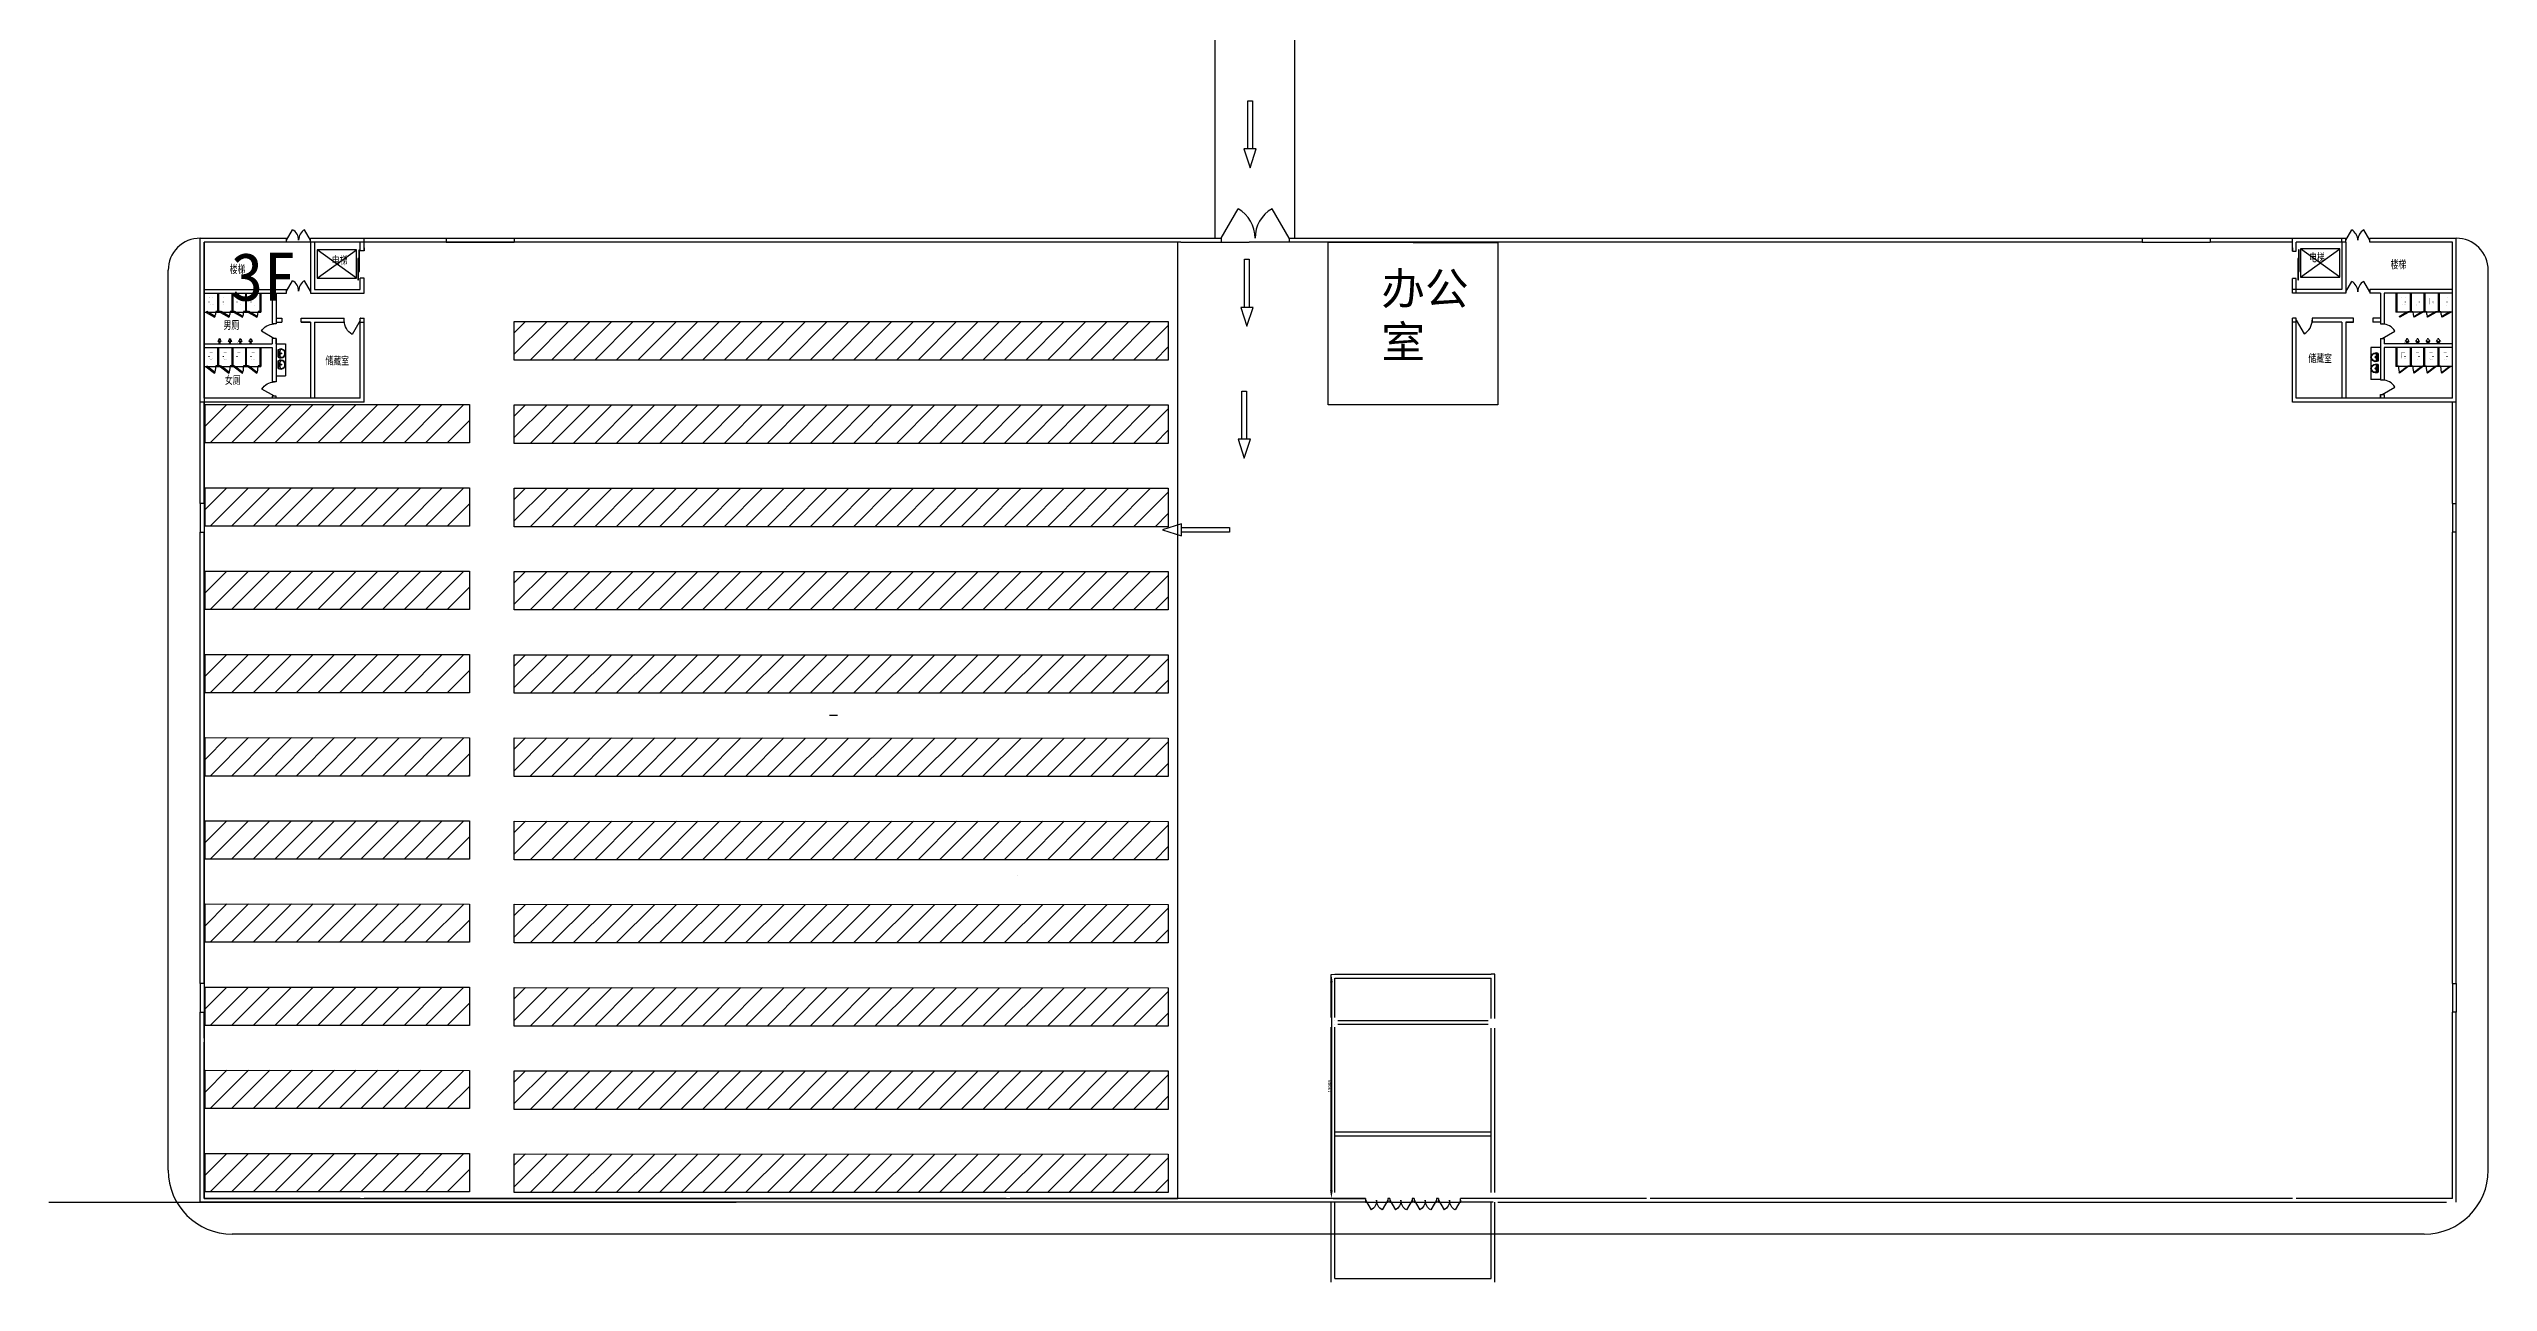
# Model space of a CAD drawing. Header units: millimetres. Extents: x 958 to 636282, y 2095 to 161571.
# Drawn here: x 186322 to 338765, y 2095 to 79171 of the extents above; entities that cross this region are included whole.
import ezdxf
from ezdxf.enums import TextEntityAlignment as Align

# ---------------------------------------------------------------- set-up
doc = ezdxf.new("R2010")
doc.units = ezdxf.units.MM
for name, color, linetype in [('dl', 3, 'Continuous'), ('dote', 1, 'Continuous'), ('STAIR', 6, 'Continuous'), ('wall', 2, 'Continuous'), ('WINDOW', 4, 'Continuous'), ('WINDOW_TEXT', 7, 'Continuous'), ('洁具', 73, 'Continuous'), ('物流动线', 7, 'Continuous'), ('窗子', 123, 'Continuous')]:
    doc.layers.add(name, color=color, linetype=linetype)
doc.styles.add('1', font='', dxfattribs={"width": 0.7})
doc.styles.add('H1', font='')
doc.styles.add('SIMPLEX', font='SIMPLEX.SHX')
doc.styles.get("Standard").update_dxf_attribs({"font": 'arial.ttf'})
doc.styles.get('1').set_extended_font_data('FangSong_GB2312')
doc.styles.get('H1').set_extended_font_data('SimSun')
doc.dimstyles.new('4.0', dxfattribs={"dimtxt": 200, "dimasz": 500, "dimexe": 1.2, "dimexo": 0.5, "dimgap": 1.5, "dimtad": 1, "dimdec": 0, "dimdsep": 46, "dimtxsty": 'Standard', "dimcen": 2.5, "dimclrd": 3, "dimclre": 2, "dimclrt": 2, "dimadec": 0, "dimazin": 2, "dimtfac": 1, "dimtdec": 0, "dimtmove": 0, "dimatfit": 3, "dimfxl": 1, "dimtolj": 1, "dimtzin": 0, "dimarcsym": 0})

# ---------------------------------------------------------------- blocks, each defined once
blk = doc.blocks.new('_dblk1')
for p, q in [((-0.5, 0), (-0.25, -0.43)), ((0.5, 0), (0.25, -0.43))]:
    blk.add_line(p, q)
for centre, start, end in [((-0.5, 0), 300, 0), ((0.5, 0), 180, 240)]:
    blk.add_arc(centre, 0.5, start, end)
at = {"layer": 'WINDOW_TEXT', "style": 'SIMPLEX', "flags": 9}
blk.add_attdef('A', text='', height=1, dxfattribs=at).set_placement((0, 1.5), align=Align.MIDDLE)
blk = doc.blocks.new('A$C51AF1C80')
at = {"layer": '洁具'}
blk.add_line((307, 256, -1440), (267, 256, -1440), dxfattribs=at)
at = {"layer": '洁具', "const_width": 1.5, "elevation": -1440}
for points in [[(60, 276, 0.4621922), (2, 226, 0.4621922)], [(2, 51, 0.4621922), (60, 1, 0.4621922)], [(52, 256, 0.4142136), (22, 226, 0.4142136)], [(22, 51, 0.4142136), (52, 21, 0.4142136)], [(317, 246, 0.4142136), (307, 256, 0.4142136)], [(307, 21, 0.4142136), (317, 31, 0.4142136)], [(367, 21, 0.9789497), (367, 256, 0.9789497)], [(368, 1, 0.9789497), (368, 277, 0.9789497)]]:
    blk.add_lwpolyline(points, format="xyb", dxfattribs=at)
for points in [[(2, 51), (2, 226)], [(22, 226), (22, 51)], [(267, 256), (52, 256)], [(52, 21), (269, 21)], [(383, 276), (60, 276)], [(368, 1), (60, 1)], [(342, 256), (267, 256)], [(342, 21), (267, 21)], [(317, 256), (367, 256)], [(317, 31), (317, 246)], [(317, 21), (367, 21)]]:
    blk.add_lwpolyline(points, dxfattribs=at)
at = {"layer": '洁具', "width": 0.8, "flags": 9}
for tag in ['YSIZE', 'XSIZE']:
    blk.add_attdef(tag, (2, 139, -1440), '', height=0.5, rotation=180, dxfattribs=at)
blk = doc.blocks.new('A$C089B79D4')
at = {"layer": '洁具'}
blk.add_line((214, 69), (214, 295), dxfattribs=at)
at = {"layer": '洁具', "const_width": 1.5}
for points in [[(149, 56), (148, 58), (140, 65), (132, 72), (124, 78), (117, 84), (109, 88), (102, 92), (94, 96), (87, 100), (80, 103), (73, 106), (66, 109), (59, 111), (52, 114), (46, 117), (41, 120), (36, 124), (31, 127), (27, 131), (23, 135), (19, 139), (16, 143), (13, 147), (10, 152), (8, 156), (6, 161), (4, 165), (3, 170), (2, 175), (1, 180), (1, 186), (1, 186)], [(142, 306), (141, 304), (133, 296), (126, 289), (119, 282), (111, 277), (104, 272), (97, 267), (90, 263), (83, 259), (75, 255), (68, 252), (62, 249), (55, 246), (49, 242), (43, 239), (38, 236), (33, 232), (28, 228), (24, 224), (20, 220), (17, 216), (14, 212), (11, 207), (9, 203), (7, 198), (5, 193), (3, 188), (3, 185)], [(149, 314), (140, 303)], [(146, 313), (159, 323), (170, 331), (180, 337), (189, 342), (198, 345), (205, 348), (212, 350), (218, 351), (224, 352), (230, 353), (236, 354), (241, 355), (247, 355), (253, 356), (259, 356), (265, 357), (272, 357), (279, 357), (287, 357), (297, 356), (307, 356), (320, 354), (334, 353), (351, 351)], [(156, 48), (147, 59)], [(153, 49), (167, 40), (178, 32), (189, 27), (198, 23), (207, 20), (214, 18), (221, 16), (228, 15), (234, 15), (240, 14), (245, 13), (251, 13), (257, 13), (263, 12), (268, 12), (275, 12), (281, 13), (289, 13), (297, 13), (306, 14), (317, 16), (329, 18), (343, 20), (351, 22)], [(346, 352), (352, 351)], [(361, 1), (361, 371), (351, 371), (351, 351)], [(361, 1), (351, 1), (351, 21)]]:
    blk.add_lwpolyline(points, dxfattribs=at)
at = {"layer": '洁具'}
for radius in [47.3, 34.6, 22.1]:
    blk.add_circle((299, 182), radius, dxfattribs=at)
for centre, radius, start, end in [((85, 176), 40.9, 98.06023, 266.34351), ((-5, 517), 312, 285.60867, 314.71319), ((-2, -201), 346, 51.29987, 75.93844)]:
    blk.add_arc(centre, radius, start, end, dxfattribs=at)
at = {"layer": '洁具', "oblique": -180, "text_generation_flag": 4, "width": 0.8, "flags": 9}
for tag in ['YSIZE', 'XSIZE']:
    blk.add_attdef(tag, (361, 186), '', height=0.5, rotation=90, dxfattribs=at)
blk = doc.blocks.new('M_E6')
for p, q in [((240, 0), (-240, 0)), ((-237, 0), (239, 0)), ((240, 0), (270, -79)), ((-213, -36), (-271, -91)), ((-240, 0), (-270, -79)), ((-179, -23), (181, -23)), ((141, -105), (-141, -105)), ((-141, -105), (141, -105)), ((217, -37), (274, -95))]:
    blk.add_line(p, q)
for centre, radius in [((-99, -65), 16.3), ((2, -172), 31.6), ((2, -172), 23), ((101, -65), 16.3)]:
    blk.add_circle(centre, radius)
for centre, radius, start, end in [((28, -152), 307, 166.17513, 244.72963), ((-141, -205), 100, 90, 190.56023), ((0, -179), 243, 190.56023, 349.43977), ((-179, -73), 50, 90, 133.18096), ((0, -201), 250, 245.80711, 296.46282), ((28, -152), 307, 266.58899, 266.59358), ((-28, -152), 307, 297.06391, 13.82487), ((141, -205), 100, 349.43977, 90), ((181, -73), 50, 44.56072, 90)]:
    blk.add_arc(centre, radius, start, end)
at = {"width": 0.8, "flags": 9}
for tag in ['XSIZE', 'YSIZE']:
    blk.add_attdef(tag, (0, 0), '', height=0.5, dxfattribs=at)
blk = doc.blocks.new('A$C233E54F0')
at = {"layer": '窗子', "rotation": 270}
blk.add_blockref('M_E6', (459, 274), dxfattribs=at)
blk = doc.blocks.new('_dblk')
blk.add_line((-0.5, 0), (0, -0.87))
blk.add_arc((-0.5, 0), 1, 300, 0)
at = {"layer": 'WINDOW_TEXT', "style": 'SIMPLEX', "flags": 9}
blk.add_attdef('A', text='', height=1, dxfattribs=at).set_placement((0, 1.5), align=Align.MIDDLE)
blk = doc.blocks.new('_liftd')
for points in [[(-0.548, -0.602), (-0.548, -0.774), (0.241, -0.774), (0.241, -0.602), (-0.548, -0.602)], [(-0.241, -0.784), (-0.241, -0.955), (0.548, -0.955), (0.548, -0.784), (-0.241, -0.784)]]:
    blk.add_lwpolyline(points)
blk = doc.blocks.new('M_A0GGR')
for p, q in [((-0.5, 0), (-0.25, -0.433)), ((0.5, 0), (0.25, -0.433))]:
    blk.add_line(p, q)
for centre, start, end in [((-0.5, 0), 300, 0), ((0.5, 0), 180, 240)]:
    blk.add_arc(centre, 0.5, start, end)
blk = doc.blocks.new('*D88')
at = {"color": 3, "lineweight": -2, "transparency": 16777216}
blk.add_line((266472, 20833), (266472, 7835), dxfattribs=at)
at = {"color": 2, "lineweight": -2, "transparency": 16777216}
for p, q in [((266473, 21333), (266473, 21333)), ((266473, 7335), (266473, 7335))]:
    blk.add_line(p, q, dxfattribs=at)
at = {"color": 3, "transparency": 16777216}
for points in [[(266389, 20833), (266556, 20833), (266472, 21333)], [(266389, 7835), (266556, 7835), (266472, 7335)]]:
    blk.add_solid(points, dxfattribs=at)
at = {"layer": 'Defpoints', "color": 0, "transparency": 16777216}
for p in [(266472, 21333), (266472, 7335), (266472, 7335)]:
    blk.add_point(p, dxfattribs=at)
at = {"color": 2, "transparency": 16777216, "insert": (266369, 14334), "char_height": 200, "attachment_point": 5, "rotation": 90}
blk.add_mtext('\\A1;13998', dxfattribs=at)

msp = doc.modelspace()

# ---------------------------------------------------------------- hatches: boundary and pattern name
h = msp.add_hatch()
h.set_pattern_fill('ANSI31', color=256, scale=300)
h.set_pattern_definition([(45, (185694.6, 70781.7), (-673.519, 673.519), [])])
h.paths.add_polyline_path([(256274.682, 62122.418), (256274.683, 59722.426), (215404.671, 59722.419), (215404.671, 62135.986)])
h = msp.add_hatch()
h.set_pattern_fill('ANSI31', color=256, scale=300)
h.set_pattern_definition([(45, (185694.6, 70784.6), (-673.52, 673.52), [])])
h.paths.add_polyline_path([(212604.668, 56938.841), (212604.668, 54545.275), (196084.68, 54545.275), (196084.68, 56945.275)])
h = msp.add_hatch()
h.set_pattern_fill('ANSI31', color=256, scale=300)
h.set_pattern_definition([(45, (185694.6, 65574.9), (-673.519, 673.519), [])])
h.paths.add_polyline_path([(256274.682, 56915.638), (256274.683, 54515.647), (215404.671, 54515.64), (215404.671, 56929.206)])
h = msp.add_hatch()
h.set_pattern_fill('ANSI31', color=256, scale=300)
h.set_pattern_definition([(45, (185694.6, 65577.8), (-673.52, 673.52), [])])
h.paths.add_polyline_path([(212604.668, 51732.062), (212604.668, 49338.496), (196084.68, 49338.496), (196084.68, 51738.496)])
h = msp.add_hatch()
h.set_pattern_fill('ANSI31', color=256, scale=300)
h.set_pattern_definition([(45, (185694.6, 60368.1), (-673.519, 673.519), [])])
h.paths.add_polyline_path([(256274.682, 51708.859), (256274.683, 49308.867), (215404.671, 49308.86), (215404.671, 51722.427)])
h = msp.add_hatch()
h.set_pattern_fill('ANSI31', color=256, scale=300)
h.set_pattern_definition([(45, (185694.6, 60371), (-673.52, 673.52), [])])
h.paths.add_polyline_path([(212604.668, 46525.282), (212604.668, 44131.716), (196084.68, 44131.716), (196084.68, 46531.716)])
h = msp.add_hatch()
h.set_pattern_fill('ANSI31', color=256, scale=300)
h.set_pattern_definition([(45, (185694.6, 55161.4), (-673.519, 673.519), [])])
h.paths.add_polyline_path([(256274.682, 46502.079), (256274.683, 44102.088), (215404.671, 44102.081), (215404.671, 46515.647)])
h = msp.add_hatch()
h.set_pattern_fill('ANSI31', color=256, scale=300)
h.set_pattern_definition([(45, (185694.6, 55164.2), (-673.52, 673.52), [])])
h.paths.add_polyline_path([(212604.668, 41318.503), (212604.668, 38924.936), (196084.68, 38924.936), (196084.68, 41324.936)])
h = msp.add_hatch()
h.set_pattern_fill('ANSI31', color=256, scale=300)
h.set_pattern_definition([(45, (185694.6, 49954.6), (-673.519, 673.519), [])])
h.paths.add_polyline_path([(256274.682, 41295.299), (256274.683, 38895.308), (215404.671, 38895.301), (215404.671, 41308.868)])
h = msp.add_hatch()
h.set_pattern_fill('ANSI31', color=256, scale=300)
h.set_pattern_definition([(45, (185694.6, 49967.4), (-673.52, 673.52), [])])
h.paths.add_polyline_path([(212604.668, 36121.719), (212604.668, 33728.153), (196084.68, 33728.153), (196084.68, 36128.153)])
h = msp.add_hatch()
h.set_pattern_fill('ANSI31', color=256, scale=300)
h.set_pattern_definition([(45, (185687.7, 44754.6), (-673.519, 673.519), [])])
h.paths.add_polyline_path([(256267.775, 36095.305), (256267.775, 33695.313), (215397.763, 33695.306), (215397.763, 36108.873)])
h = msp.add_hatch()
h.set_pattern_fill('ANSI31', color=256, scale=300)
h.set_pattern_definition([(45, (185694.6, 44770.65), (-673.52, 673.52), [])])
h.paths.add_polyline_path([(212604.668, 30924.936), (212604.668, 28531.37), (196084.68, 28531.37), (196084.68, 30931.37)])
h = msp.add_hatch()
h.set_pattern_fill('ANSI31', color=256, scale=300)
h.set_pattern_definition([(45, (185694.6, 39554.6), (-673.519, 673.519), [])])
h.paths.add_polyline_path([(256274.684, 30895.31), (256274.685, 28495.319), (215404.672, 28495.311), (215404.672, 30908.878)])
h = msp.add_hatch()
h.set_pattern_fill('ANSI31', color=256, scale=300)
h.set_pattern_definition([(45, (185694.6, 39573.9), (-673.52, 673.52), [])])
h.paths.add_polyline_path([(212604.668, 25728.153), (212604.668, 23334.587), (196084.68, 23334.587), (196084.68, 25734.587)])
h = msp.add_hatch()
h.set_pattern_fill('ANSI31', color=256, scale=300)
h.set_pattern_definition([(45, (185694.6, 34354.6), (-673.519, 673.519), [])])
h.paths.add_polyline_path([(256274.684, 25695.315), (256274.685, 23295.324), (215404.672, 23295.317), (215404.672, 25708.883)])
h = msp.add_hatch()
h.set_pattern_fill('ANSI31', color=256, scale=300)
h.set_pattern_definition([(45, (185694.6, 34377.1), (-673.52, 673.52), [])])
h.paths.add_polyline_path([(212604.668, 20531.37), (212604.668, 18137.804), (196084.68, 18137.804), (196084.68, 20537.804)])
h = msp.add_hatch()
h.set_pattern_fill('ANSI31', color=256, scale=300)
h.set_pattern_definition([(45, (185694.6, 29154.6), (-673.519, 673.519), [])])
h.paths.add_polyline_path([(256274.686, 20495.32), (256274.687, 18095.329), (215404.674, 18095.322), (215404.674, 20508.889)])
h = msp.add_hatch()
h.set_pattern_fill('ANSI31', color=256, scale=300)
h.set_pattern_definition([(45, (185694.6, 29180.3), (-673.52, 673.52), [])])
h.paths.add_polyline_path([(212604.668, 15334.587), (212604.668, 12941.021), (196084.68, 12941.021), (196084.68, 15341.021)])
h = msp.add_hatch()
h.set_pattern_fill('ANSI31', color=256, scale=300)
h.set_pattern_definition([(45, (185694.6, 23954.6), (-673.519, 673.519), [])])
h.paths.add_polyline_path([(256274.686, 15295.326), (256274.687, 12895.334), (215404.674, 12895.327), (215404.674, 15308.894)])
h = msp.add_hatch()
h.set_pattern_fill('ANSI31', color=256, scale=300)
h.set_pattern_definition([(45, (185694.6, 23983.5), (-673.52, 673.52), [])])
h.paths.add_polyline_path([(212604.668, 10137.804), (212604.668, 7744.238), (196084.68, 7744.238), (196084.68, 10144.238)])
h = msp.add_hatch()
h.set_pattern_fill('ANSI31', color=256, scale=300)
h.set_pattern_definition([(45, (185694.6, 18754.6), (-673.519, 673.519), [])])
h.paths.add_polyline_path([(256274.688, 10095.331), (256274.688, 7695.34), (215404.676, 7695.333), (215404.676, 10108.899)])

# ---------------------------------------------------------------- linework, layer by layer
for p, q in [((259199.671, 87334.098), (259199.68, 67335.297)), ((264197.743, 67335.298), (264197.739, 87334.099)), ((201184.676, 67095.287), (196024.68, 67095.286)), ((196024.682, 57335.286), (196024.68, 67095.286)), ((205784.68, 67095.287), (202684.676, 67095.287)), ((202684.676, 67095.284), (202684.676, 64135.277)), ((202924.676, 67095.284), (202924.675, 64135.277)), ((205784.68, 66545.286), (205784.68, 67095.287)), ((211154.667, 67095.288), (206024.679, 67095.287)), ((211154.667, 67095.288), (206024.68, 67095.287)), ((211154.667, 67095.288), (206024.68, 67095.287)), ((211154.667, 67335.418), (215404.667, 67335.419)), ((211154.667, 67095.288), (215404.667, 67095.289)), ((257074.68, 67095.297), (215404.667, 67095.289)), ((257074.68, 67095.297), (215404.667, 67095.289)), ((257074.68, 67095.297), (215404.667, 67095.289)), ((257074.68, 67095.297), (261324.68, 67095.298)), ((317144.689, 67095.308), (261324.68, 67095.298)), ((317144.689, 67095.308), (261324.68, 67095.298)), ((317144.689, 67335.31), (321394.689, 67335.309)), ((317144.689, 67095.308), (321394.689, 67095.309)), ((326524.68, 67095.31), (321394.689, 67095.309)), ((326524.679, 67095.31), (321394.689, 67095.309)), ((326524.68, 67095.31), (321394.689, 67095.309)), ((329864.675, 67095.31), (326764.68, 67095.31)), ((326764.68, 66515.299), (326764.68, 67095.31)), ((329624.676, 67095.284), (329624.676, 64135.277)), ((329864.675, 67095.284), (329864.676, 64135.277)), ((336524.68, 67095.311), (331364.675, 67095.31)), ((336524.682, 57335.311), (336524.68, 67095.311)), ((196024.676, 64135.278), (201184.676, 64135.277)), ((202924.675, 64135.277), (205784.68, 64135.277)), ((205784.68, 64135.277), (205784.68, 64845.286)), ((329624.676, 64135.277), (326524.68, 64135.277)), ((326764.68, 63895.278), (326764.68, 64815.3)), ((336524.675, 64135.278), (331364.956, 64135.277)), ((196024.676, 63895.28), (200284.676, 63895.279)), ((200284.676, 63895.28), (200284.675, 61975.278)), ((200524.676, 63895.28), (200524.676, 61975.278)), ((200524.676, 63895.279), (201184.675, 63895.279)), ((202684.675, 63895.279), (206024.68, 63895.278)), ((329864.676, 63895.279), (326524.68, 63895.278)), ((332024.675, 63895.279), (331364.956, 63895.279)), ((332024.675, 63895.28), (332024.675, 63775.279)), ((332024.675, 63835.28), (332024.675, 61975.279)), ((336524.675, 63895.28), (332264.676, 63895.279)), ((332264.676, 63895.28), (332264.676, 63775.279)), ((332264.676, 63775.279), (332264.676, 61975.279)), ((200284.675, 61075.278), (200284.675, 60735.278)), ((200524.676, 61075.277), (200524.675, 60495.279)), ((200524.676, 62335.279), (200884.675, 62335.279)), ((200524.676, 62095.279), (200884.675, 62095.279)), ((202084.675, 62335.279), (204784.681, 62335.279)), ((202084.675, 62095.279), (202684.675, 62095.279)), ((202684.675, 62095.279), (202684.674, 57335.284)), ((202924.675, 62095.279), (202924.674, 57335.284)), ((202924.675, 62095.279), (204784.681, 62095.279)), ((205784.682, 57335.287), (205784.681, 62335.278)), ((205784.681, 62335.278), (206024.681, 62335.278)), ((205784.681, 62095.278), (206024.681, 62095.278)), ((326764.681, 62335.278), (326524.681, 62335.278)), ((326764.681, 62095.278), (326524.681, 62095.278)), ((326764.682, 57335.31), (326764.681, 62335.278)), ((330344.676, 62335.279), (327764.681, 62335.279)), ((329624.676, 62095.279), (327764.681, 62095.279)), ((329624.676, 62095.279), (329624.677, 57335.284)), ((329864.676, 62095.279), (329864.677, 57335.284)), ((330344.676, 62095.279), (329864.676, 62095.279)), ((332024.675, 62335.279), (331544.676, 62335.279)), ((332024.675, 62095.279), (331544.676, 62095.279)), ((332024.676, 61075.279), (332024.676, 60495.279)), ((332264.676, 61075.279), (332264.676, 60735.278)), ((196024.676, 60735.278), (200284.675, 60735.278)), ((196024.676, 60495.28), (200284.675, 60495.279)), ((200284.675, 60495.279), (200284.674, 58355.285)), ((200524.675, 60495.279), (200524.675, 58355.285)), ((200524.676, 60735.277), (201124.28, 60735.277)), ((331425.071, 60495.279), (331425.071, 58495.279)), ((332024.675, 60495.279), (331425.071, 60495.279)), ((332024.676, 60495.279), (332024.676, 58475.311)), ((336524.675, 60735.278), (332264.676, 60735.278)), ((336524.675, 60495.28), (332264.676, 60495.279)), ((332264.676, 60495.279), (332264.677, 58475.311)), ((200524.676, 58735.277), (201124.28, 58735.277)), ((332024.676, 58495.279), (331425.071, 58495.279)), ((205784.682, 57335.287), (196024.682, 57335.286)), ((196024.683, 50765.286), (196024.682, 57095.286)), ((336524.682, 57335.311), (326764.682, 57335.31)), ((332024.676, 57575.311), (332024.676, 57335.285)), ((332264.677, 57575.311), (332264.677, 57335.285)), ((336524.683, 50765.302), (336524.682, 57095.311)), ((195784.683, 50765.286), (195784.68, 48965.286)), ((196024.683, 50765.286), (196024.684, 48965.286)), ((336524.683, 50765.302), (336524.683, 48965.302)), ((336764.671, 48965.302), (336764.683, 50765.302)), ((196024.688, 20765.286), (196024.683, 48965.286)), ((336524.688, 20765.302), (336524.683, 48965.302)), ((235604.68, 37515.286), (235104.68, 37515.286)), ((246874.68, 27515.292), (246874.68, 27515.292)), ((195784.688, 20765.286), (195784.683, 18965.286)), ((196024.689, 20765.286), (196024.689, 18965.286)), ((336524.689, 20765.302), (336524.689, 18965.302)), ((336764.688, 20765.302), (336764.689, 18965.302)), ((196024.689, 17335.286), (196024.689, 18965.286)), ((336524.689, 17095.311), (336524.689, 18965.302)), ((196024.691, 7335.286), (196024.689, 17095.286)), ((336524.691, 7335.311), (336524.689, 17095.311)), ((186321.61, 7095.286), (229283.341, 7095.286)), ((205784.691, 7335.287), (196024.691, 7335.286)), ((246154.691, 7335.295), (206024.691, 7335.287)), ((268601.052, 7335.299), (246394.691, 7335.295)), ((286154.691, 7335.302), (274550.667, 7335.3)), ((276874.691, 7095.31), (336164.682, 7095.31)), ((326524.691, 7335.31), (286394.691, 7335.302)), ((336524.691, 7335.311), (326764.691, 7335.31))]:
    msp.add_line(p, q)
for points in [[(256874.68, 67095.297), (196024.682, 67095.297), (196024.682, 7335.286), (256874.68, 7335.286)], [(266274.571, 67095.262), (276874.68, 67035.3), (276874.68, 56915.254), (266274.571, 56915.254)], [(256274.682, 62122.418), (256274.683, 59722.426), (215404.671, 59722.419), (215404.671, 62135.986)], [(212604.668, 56938.841), (212604.668, 54545.275), (196084.68, 54545.275), (196084.68, 56945.275)], [(256274.682, 56915.638), (256274.683, 54515.647), (215404.671, 54515.64), (215404.671, 56929.206)], [(212604.668, 51732.062), (212604.668, 49338.496), (196084.68, 49338.496), (196084.68, 51738.496)], [(256274.682, 51708.859), (256274.683, 49308.867), (215404.671, 49308.86), (215404.671, 51722.427)], [(212604.668, 46525.282), (212604.668, 44131.716), (196084.68, 44131.716), (196084.68, 46531.716)], [(256274.682, 46502.079), (256274.683, 44102.088), (215404.671, 44102.081), (215404.671, 46515.647)], [(212604.668, 41318.503), (212604.668, 38924.936), (196084.68, 38924.936), (196084.68, 41324.936)], [(256274.682, 41295.299), (256274.683, 38895.308), (215404.671, 38895.301), (215404.671, 41308.868)], [(212604.668, 36121.719), (212604.668, 33728.153), (196084.68, 33728.153), (196084.68, 36128.153)], [(256267.775, 36095.305), (256267.775, 33695.313), (215397.763, 33695.306), (215397.763, 36108.873)], [(212604.668, 30924.936), (212604.668, 28531.37), (196084.68, 28531.37), (196084.68, 30931.37)], [(256274.684, 30895.31), (256274.685, 28495.319), (215404.672, 28495.311), (215404.672, 30908.878)], [(212604.668, 25728.153), (212604.668, 23334.587), (196084.68, 23334.587), (196084.68, 25734.587)], [(256274.684, 25695.315), (256274.685, 23295.324), (215404.672, 23295.317), (215404.672, 25708.883)], [(212604.668, 20531.37), (212604.668, 18137.804), (196084.68, 18137.804), (196084.68, 20537.804)], [(256274.686, 20495.32), (256274.687, 18095.329), (215404.674, 18095.322), (215404.674, 20508.889)], [(212604.668, 15334.587), (212604.668, 12941.021), (196084.68, 12941.021), (196084.68, 15341.021)], [(256274.686, 15295.326), (256274.687, 12895.334), (215404.674, 12895.327), (215404.674, 15308.894)], [(212604.668, 10137.804), (212604.668, 7744.238), (196084.68, 7744.238), (196084.68, 10144.238)], [(256274.688, 10095.331), (256274.688, 7695.34), (215404.676, 7695.333), (215404.676, 10108.899)]]:
    msp.add_lwpolyline(points, close=True)
for points in [[(201184.676, 67095.287), (201184.676, 67335.287)], [(202684.676, 67095.287), (202684.676, 67335.287)], [(211154.667, 67335.418), (211154.667, 67095.418)], [(215404.667, 67335.418), (215404.667, 67095.418)], [(316944.689, 67335.31), (317144.689, 67335.31), (317144.689, 67095.308)], [(321394.689, 67335.31), (321394.689, 67095.308)], [(329624.676, 67095.284), (329624.675, 67335.31)], [(329864.675, 67095.284), (329864.675, 67335.31)], [(331364.675, 67095.284), (331364.675, 67335.31)], [(206024.68, 66735.286), (206024.68, 66545.286), (205784.68, 66545.286)], [(326524.68, 66735.3), (326524.68, 66515.3), (326764.68, 66515.299)], [(201184.675, 63895.279), (201184.676, 64135.277)], [(202684.676, 64135.277), (202684.675, 63895.279)], [(206024.68, 64845.286), (205784.68, 64845.286)], [(326764.68, 64815.3), (326524.68, 64815.3)], [(329864.676, 64135.277), (329864.676, 63895.279)], [(331364.956, 63988.414), (331364.956, 64135.277), (331364.956, 63895.279)], [(200524.676, 61975.278), (200284.675, 61975.278)], [(200524.676, 60735.277), (200524.676, 61075.277), (200284.675, 61075.278)], [(200884.675, 62335.279), (200884.675, 62095.279)], [(202684.675, 62095.279), (202084.675, 62095.279), (202084.675, 62335.279)], [(204784.681, 62095.278), (204784.681, 62335.279)], [(205798.057, 62335.278), (205784.681, 62335.278)], [(327764.681, 62335.278), (327764.681, 62095.279)], [(329864.676, 62095.279), (330344.676, 62095.279), (330344.676, 62335.279)], [(331544.676, 62335.279), (331544.676, 62095.279)], [(332024.675, 62095.279), (332024.675, 61975.279), (332264.676, 61975.279)], [(332024.675, 61075.279), (332264.676, 61075.279)], [(201124.28, 60735.277), (201124.28, 58735.277)], [(200524.675, 58355.285), (200284.674, 58355.285)], [(332024.676, 58475.311), (332264.677, 58475.311)], [(200524.675, 57335.285), (200524.675, 57455.285), (200284.674, 57455.285)], [(200284.674, 57455.285), (200284.674, 57335.286)], [(332024.676, 57335.311), (332024.676, 57575.311), (332264.677, 57575.311)], [(196024.683, 50765.286), (195784.683, 50765.286)], [(336524.683, 50765.302), (336764.683, 50765.302)], [(195784.68, 47215.286), (195784.68, 48965.286), (196024.683, 48965.286)], [(336764.671, 47215.302), (336764.671, 48965.302), (336524.683, 48965.302)], [(196024.689, 20765.286), (195784.688, 20765.286)], [(266454.666, 18635.3), (266454.666, 21333.187), (266694.666, 21335.3)], [(266694.666, 21335.3), (276454.666, 21335.3)], [(266694.666, 18635.3), (266694.666, 21095.3)], [(266694.666, 21095.3), (276454.666, 21095.3)], [(276694.666, 18575.3), (276694.666, 21335.564), (276454.666, 21335.3)], [(276454.666, 18575.3), (276454.666, 21095.3)], [(336524.689, 20765.302), (336764.688, 20765.302)], [(195784.683, 17215.286), (195784.683, 18965.286), (196024.689, 18965.286)], [(266454.666, 18455.3), (266454.666, 18455.324)], [(266694.666, 18455.277), (266694.666, 18455.3)], [(266694.666, 18455.3), (266694.69, 18455.3)], [(266874.69, 18455.3), (276274.69, 18455.3)], [(336764.68, 17215.302), (336764.68, 18965.302), (336524.689, 18965.302)], [(266454.666, 18215.277), (266454.666, 18215.3)], [(266454.666, 16915.3), (266454.666, 18035.3)], [(266454.667, 7695.31), (266454.666, 16915.3)], [(266694.666, 18215.3), (266694.666, 18215.324)], [(266694.666, 18215.3), (266694.69, 18215.3)], [(266694.666, 16915.3), (266694.666, 18035.3)], [(266694.666, 17335.3), (266694.69, 17335.3)], [(266694.666, 17095.3), (266694.69, 17095.3)], [(266694.667, 7695.31), (266694.666, 16915.3)], [(266874.69, 18215.3), (276274.69, 18215.3)], [(276454.666, 16915.3), (276454.666, 17975.3)], [(276454.666, 17335.3), (276454.69, 17335.3)], [(276454.666, 17095.3), (276454.69, 17095.3)], [(276454.667, 7695.31), (276454.666, 16915.3)], [(276694.666, 16915.3), (276694.666, 17975.3)], [(276694.667, 7695.31), (276694.666, 16915.3)], [(266694.666, 11485.3), (276454.666, 11485.3)], [(266694.666, 11245.3), (276454.666, 11245.3)], [(266454.667, 2095.298), (266454.666, 7095.299)], [(266577.052, 7335.299), (268601.052, 7335.299), (268601.052, 7095.299)], [(266694.667, 2335.299), (266694.666, 7095.299)], [(276574.667, 7095.313), (274550.667, 7095.313), (274550.667, 7335.3)], [(276454.667, 2335.313), (276454.667, 7095.31)], [(276694.667, 2095.313), (276694.667, 7095.31)], [(266694.667, 2335.299), (276454.667, 2335.313)]]:
    msp.add_lwpolyline(points)
at = {"layer": 'dl'}
for p, q in [((193784.69, 9095.285), (193784.68, 65335.285)), ((338764.69, 9095.312), (338764.68, 65335.312)), ((334764.691, 5095.311), (197784.691, 5095.286))]:
    msp.add_line(p, q, dxfattribs=at)
for centre, radius, start, end in [((195784.68, 65335.286), 2000, 90.00001047, 180.00001047), ((336764.68, 65335.311), 2000, 0.00001047, 90.00001047), ((197784.69, 9095.286), 4000, 180.00001047, 270.00001047), ((334764.69, 9095.311), 4000, 270.00001047, 0.00001047)]:
    msp.add_arc(centre, radius, start, end, dxfattribs=at)
at = {"layer": 'STAIR'}
for p, q in [((205552.837, 66609.765), (203092.837, 66609.765)), ((203092.837, 66609.765), (203092.837, 64845.765)), ((203092.837, 64845.765), (205552.837, 66609.765)), ((205552.837, 64845.765), (203092.837, 66609.765)), ((205552.837, 64845.765), (205552.837, 66609.765)), ((329497.39, 66673.229), (327037.39, 66673.229)), ((327037.39, 66673.229), (327037.39, 64909.229)), ((327037.39, 64909.229), (329497.39, 66673.229)), ((329497.39, 64909.229), (327037.39, 66673.229)), ((329497.39, 64909.229), (329497.39, 66673.229)), ((203092.837, 64845.765), (205552.837, 64845.765)), ((327037.39, 64909.229), (329497.39, 64909.229))]:
    msp.add_line(p, q, dxfattribs=at)
at = {"layer": 'wall'}
for p, q in [((195784.68, 67335.286), (201184.676, 67335.287)), ((195784.683, 50765.286), (195784.68, 67335.286)), ((202684.676, 67335.287), (211154.667, 67335.288)), ((206024.68, 66545.286), (206024.68, 67335.287)), ((215404.667, 67335.289), (259576.878, 67335.297)), ((259576.878, 67335.297), (259576.878, 67095.297)), ((263826.875, 67335.298), (317144.689, 67335.308)), ((263826.875, 67335.298), (263826.875, 67095.298)), ((319267.619, 67335.308), (319271.759, 67335.308)), ((321394.689, 67335.309), (329864.675, 67335.31)), ((326524.68, 66515.3), (326524.68, 67335.31)), ((331364.675, 67335.31), (336764.68, 67335.311)), ((336764.683, 50765.302), (336764.68, 67335.311)), ((206024.68, 63895.278), (206024.68, 64845.286)), ((326524.68, 63895.278), (326524.68, 64815.3)), ((206024.682, 57095.287), (206024.681, 62335.278)), ((326524.682, 57095.31), (326524.681, 62335.278)), ((206024.682, 57095.287), (195784.682, 57095.286)), ((336764.682, 57095.311), (326524.682, 57095.31)), ((195784.688, 20765.286), (195784.683, 48965.286)), ((336764.688, 20765.302), (336764.683, 47515.315)), ((195784.691, 7095.286), (195784.689, 18965.286)), ((336764.691, 7095.311), (336764.689, 18965.302)), ((268601.052, 7095.299), (195784.691, 7095.286))]:
    msp.add_line(p, q, dxfattribs=at)
at = {"layer": 'WINDOW'}
for p, q in [((268601.052, 7095.299), (270001.052, 7095.299)), ((270121.052, 7335.299), (270001.052, 7335.299)), ((270001.052, 7335.299), (270001.052, 7095.299)), ((270121.052, 7095.299), (270001.052, 7095.299)), ((270121.052, 7335.299), (270121.052, 7095.299)), ((270121.052, 7095.299), (271521.052, 7095.299)), ((271641.052, 7335.299), (271521.052, 7335.299)), ((271521.052, 7335.299), (271521.052, 7095.299)), ((271641.052, 7095.299), (271521.052, 7095.299)), ((271641.052, 7335.299), (271641.052, 7095.299)), ((271641.052, 7095.299), (273041.052, 7095.299)), ((273161.052, 7335.299), (273041.052, 7335.299)), ((273041.052, 7335.299), (273041.052, 7095.299)), ((273161.052, 7095.299), (273041.052, 7095.299)), ((273161.052, 7335.299), (273161.052, 7095.299)), ((273161.052, 7095.299), (274561.052, 7095.299))]:
    msp.add_line(p, q, dxfattribs=at)
at = {"layer": '洁具'}
for p, q in [((196024.68, 62715.28), (197824.68, 62715.28)), ((196864.68, 62755.28), (196759.68, 62755.28)), ((196759.68, 62755.28), (196759.68, 62695.28)), ((196864.68, 62755.28), (196759.68, 62755.28)), ((196759.68, 62755.28), (196759.68, 62695.28)), ((196864.68, 63895.28), (196864.68, 62755.28)), ((196864.68, 63895.28), (196864.68, 62755.28)), ((196924.68, 63895.28), (196924.68, 62755.28)), ((196924.68, 63895.28), (196924.68, 62755.28)), ((197059.68, 62755.28), (196924.68, 62755.28)), ((197059.68, 62755.28), (197059.68, 62695.28)), ((197659.68, 62755.28), (197659.68, 62695.28)), ((197764.68, 62755.28), (197659.68, 62755.28)), ((197764.68, 63895.28), (197764.68, 62755.28)), ((197899.68, 62755.28), (197764.68, 62755.28)), ((197764.68, 62715.28), (199564.68, 62715.28)), ((197824.68, 63895.28), (197824.68, 62715.28)), ((197899.68, 62755.28), (197899.68, 62695.28)), ((198499.68, 62755.28), (198499.68, 62695.28)), ((198604.68, 62755.28), (198499.68, 62755.28)), ((198604.68, 63895.28), (198604.68, 62755.28)), ((198664.68, 63895.28), (198664.68, 62755.28)), ((198799.68, 62755.28), (198664.68, 62755.28)), ((198799.68, 62755.28), (198799.68, 62695.28)), ((199504.68, 62755.28), (199399.68, 62755.28)), ((199399.68, 62755.28), (199399.68, 62695.28)), ((199504.68, 63895.28), (199504.68, 62755.28)), ((199564.68, 63895.28), (199564.68, 62715.28)), ((332994.675, 63895.28), (332994.675, 62715.28)), ((334794.675, 62715.28), (332994.675, 62715.28)), ((333054.675, 63895.28), (333054.675, 62755.28)), ((333759.675, 62755.28), (333759.675, 62695.28)), ((333759.675, 62755.28), (333894.675, 62755.28)), ((333894.675, 63895.28), (333894.675, 62755.28)), ((333954.675, 63895.28), (333954.675, 62755.28)), ((333954.675, 62755.28), (334059.675, 62755.28)), ((334059.675, 62755.28), (334059.675, 62695.28)), ((334659.675, 62755.28), (334794.675, 62755.28)), ((334659.675, 62755.28), (334659.675, 62695.28)), ((334734.675, 63895.28), (334734.675, 62715.28)), ((336534.675, 62715.28), (334734.675, 62715.28)), ((334794.675, 63895.28), (334794.675, 62755.28)), ((334794.675, 62755.28), (334899.675, 62755.28)), ((334899.675, 62755.28), (334899.675, 62695.28)), ((335499.675, 62755.28), (335634.675, 62755.28)), ((335499.675, 62755.28), (335499.675, 62695.28)), ((335634.675, 63895.28), (335634.675, 62755.28)), ((335694.675, 63895.28), (335694.675, 62755.28)), ((335694.675, 62755.28), (335799.675, 62755.28)), ((335799.675, 62755.28), (335799.675, 62695.28)), ((196864.681, 60495.28), (196864.681, 59355.28)), ((196864.681, 60495.28), (196864.681, 59355.28)), ((196924.681, 60495.28), (196924.681, 59355.28)), ((196924.681, 60495.28), (196924.681, 59355.28)), ((197764.681, 60495.28), (197764.681, 59355.28)), ((197824.681, 60495.28), (197824.681, 59315.28)), ((198604.681, 60495.28), (198604.681, 59355.28)), ((198664.681, 60495.28), (198664.681, 59355.28)), ((199504.681, 60495.28), (199504.681, 59355.28)), ((199564.681, 60495.28), (199564.681, 59315.28)), ((332984.675, 60495.28), (332984.675, 59315.28)), ((333044.675, 60495.28), (333044.675, 59355.28)), ((333884.675, 60495.28), (333884.675, 59355.28)), ((333944.675, 60495.28), (333944.675, 59355.28)), ((334724.675, 60495.28), (334724.675, 59315.28)), ((334784.675, 60495.28), (334784.675, 59355.28)), ((335624.675, 60495.28), (335624.675, 59355.28)), ((335684.675, 60495.28), (335684.675, 59355.28)), ((196024.681, 59315.28), (197824.681, 59315.28)), ((196864.681, 59355.28), (196759.681, 59355.28)), ((196759.681, 59355.28), (196759.681, 59295.28)), ((196864.681, 59355.28), (196759.681, 59355.28)), ((196759.681, 59355.28), (196759.681, 59295.28)), ((197059.681, 59355.28), (196924.681, 59355.28)), ((197059.681, 59355.28), (197059.681, 59295.28)), ((197659.681, 59355.28), (197659.681, 59295.28)), ((197764.681, 59355.28), (197659.681, 59355.28)), ((197899.681, 59355.28), (197764.681, 59355.28)), ((197764.681, 59315.28), (199564.681, 59315.28)), ((197899.681, 59355.28), (197899.681, 59295.28)), ((198499.681, 59355.28), (198499.681, 59295.28)), ((198604.681, 59355.28), (198499.681, 59355.28)), ((198799.681, 59355.28), (198664.681, 59355.28)), ((198799.681, 59355.28), (198799.681, 59295.28)), ((199504.681, 59355.28), (199399.681, 59355.28)), ((199399.681, 59355.28), (199399.681, 59295.28)), ((334784.675, 59315.28), (332984.675, 59315.28)), ((333044.675, 59355.28), (333149.675, 59355.28)), ((333149.675, 59355.28), (333149.675, 59295.28)), ((333749.675, 59355.28), (333749.675, 59295.28)), ((333749.675, 59355.28), (333884.675, 59355.28)), ((333944.675, 59355.28), (334049.675, 59355.28)), ((334049.675, 59355.28), (334049.675, 59295.28)), ((334649.675, 59355.28), (334784.675, 59355.28)), ((334649.675, 59355.28), (334649.675, 59295.28)), ((336524.675, 59315.28), (334724.675, 59315.28)), ((334784.675, 59355.28), (334889.675, 59355.28)), ((334889.675, 59355.28), (334889.675, 59295.28)), ((335489.675, 59355.28), (335624.675, 59355.28)), ((335489.675, 59355.28), (335489.675, 59295.28)), ((335684.675, 59355.28), (335789.675, 59355.28)), ((335789.675, 59355.28), (335789.675, 59295.28))]:
    msp.add_line(p, q, dxfattribs=at)
for points in [[(196709.296, 62447.242), (196189.68, 62747.242), (196159.68, 62695.28), (196679.296, 62395.28)], [(196709.296, 62447.242), (196189.68, 62747.242), (196159.68, 62695.28), (196679.296, 62395.28)], [(197609.296, 62447.242), (197089.68, 62747.242), (197059.68, 62695.28), (197579.296, 62395.28)], [(198449.296, 62447.242), (197929.68, 62747.242), (197899.68, 62695.28), (198419.296, 62395.28)], [(199349.296, 62447.242), (198829.68, 62747.242), (198799.68, 62695.28), (199319.296, 62395.28)], [(333210.06, 62447.242), (333729.675, 62747.242), (333759.675, 62695.28), (333240.06, 62395.28)], [(334110.06, 62447.242), (334629.675, 62747.242), (334659.675, 62695.28), (334140.06, 62395.28)], [(334950.06, 62447.242), (335469.675, 62747.242), (335499.675, 62695.28), (334980.06, 62395.28)], [(335850.06, 62447.242), (336369.675, 62747.242), (336399.675, 62695.28), (335880.06, 62395.28)], [(196709.296, 58947.242), (196189.681, 59347.242), (196159.681, 59295.28), (196679.296, 58895.28)], [(196709.296, 58947.242), (196189.681, 59347.242), (196159.681, 59295.28), (196679.296, 58895.28)], [(197609.296, 58947.242), (197089.681, 59347.242), (197059.681, 59295.28), (197579.296, 58895.28)], [(198449.296, 58947.242), (197929.681, 59347.242), (197899.681, 59295.28), (198419.296, 58895.28)], [(199349.296, 58947.242), (198829.681, 59347.242), (198799.681, 59295.28), (199319.296, 58895.28)], [(333200.06, 58947.242), (333719.675, 59347.242), (333749.675, 59295.28), (333230.06, 58895.28)], [(334100.06, 58947.242), (334619.675, 59347.242), (334649.675, 59295.28), (334130.06, 58895.28)], [(334940.06, 58947.242), (335459.675, 59347.242), (335489.675, 59295.28), (334970.06, 58895.28)], [(335840.06, 58947.242), (336359.675, 59347.242), (336389.675, 59295.28), (335870.06, 58895.28)]]:
    msp.add_lwpolyline(points, close=True, dxfattribs=at)
for centre, radius, start, end in [((196159.68, 62695.28), 600, 330.00000001, 0), ((196159.68, 62695.28), 600, 330.00000001, 0), ((197059.68, 62695.28), 600, 330.00000001, 0), ((197899.68, 62695.28), 600, 330.00000001, 0), ((198799.68, 62695.28), 600, 330.00000001, 0), ((334659.675, 62695.28), 600, 180, 210.00000002), ((335499.675, 62695.28), 600, 180, 210.00000002), ((336399.675, 62695.28), 600, 180, 210.00000002), ((195731.694, 59293.789), 1027.988, 337.19106905, 0.08310009), ((195731.694, 59293.789), 1027.988, 337.19106905, 0.08310009), ((196631.694, 59293.789), 1027.988, 337.19106905, 0.08310009), ((197471.694, 59293.789), 1027.988, 337.19106905, 0.08310009), ((198371.694, 59293.789), 1027.988, 337.19106905, 0.08310009), ((334177.662, 59293.789), 1027.988, 179.91689991, 202.80893095), ((335077.662, 59293.789), 1027.988, 179.91689991, 202.80893095), ((335917.662, 59293.789), 1027.988, 179.91689991, 202.80893095), ((336817.662, 59293.789), 1027.988, 179.91689991, 202.80893095)]:
    msp.add_arc(centre, radius, start, end, dxfattribs=at)
at = {"layer": '物流动线', "color": 4}
for points in [[(261534.153, 72912.964), (261242.518, 72912.964), (261242.518, 75919.711), (261534.153, 75919.711)], [(261388.335, 71742.285), (261771.089, 72912.964), (261005.582, 72912.964)], [(261338.264, 63008.956), (261046.629, 63008.956), (261046.629, 66015.703), (261338.264, 66015.703)], [(261192.447, 61838.277), (261575.2, 63008.956), (260809.693, 63008.956)], [(261178.72, 54769.126), (260887.086, 54769.126), (260887.086, 57775.874), (261178.72, 57775.874)], [(261032.903, 53598.447), (261415.656, 54769.126), (260650.15, 54769.126)], [(255928.639, 49109.031), (257099.318, 48726.278), (257099.318, 49491.785)], [(257099.318, 48963.214), (257099.318, 49254.849), (260106.066, 49254.849), (260106.066, 48963.214)]]:
    msp.add_lwpolyline(points, close=True, dxfattribs=at)

# ---------------------------------------------------------------- block references
at = {"xscale": -1, "rotation": 90}
for name, p in [('A$C51AF1C80', (196607.519, 63635.19)), ('A$C51AF1C80', (196607.519, 63635.19)), ('A$C51AF1C80', (197485.885, 63635.19)), ('A$C51AF1C80', (198347.519, 63635.19)), ('A$C51AF1C80', (199225.885, 63635.19)), ('A$C089B79D4', (197170.551, 61096.63)), ('A$C089B79D4', (197820.551, 61096.63)), ('A$C089B79D4', (198470.551, 61096.63)), ('A$C089B79D4', (199120.551, 61096.63)), ('A$C51AF1C80', (196607.52, 60235.19)), ('A$C51AF1C80', (196607.52, 60235.19)), ('A$C51AF1C80', (197485.886, 60235.19)), ('A$C51AF1C80', (198347.52, 60235.19)), ('A$C51AF1C80', (199225.886, 60235.19))]:
    msp.add_blockref(name, p, dxfattribs=at)
at = {"rotation": 270}
for name, p in [('A$C51AF1C80', (333333.47, 63635.19)), ('A$C51AF1C80', (334211.836, 63635.19)), ('A$C51AF1C80', (335073.47, 63635.19)), ('A$C51AF1C80', (335951.836, 63635.19)), ('A$C089B79D4', (333520.401, 61095.88)), ('A$C089B79D4', (334170.401, 61095.88)), ('A$C089B79D4', (334820.401, 61095.88)), ('A$C089B79D4', (335470.401, 61095.88)), ('A$C51AF1C80', (333323.47, 60235.19)), ('A$C51AF1C80', (334201.836, 60235.19)), ('A$C51AF1C80', (335063.47, 60235.19)), ('A$C51AF1C80', (335941.836, 60235.19))]:
    msp.add_blockref(name, p, dxfattribs=at)
at = {"layer": 'dote', "extrusion": (0, 0, -1), "xscale": -1, "zscale": -1, "rotation": 180}
for p in [(-201119.075, 60408.789), (-201119.075, 59708.789)]:
    msp.add_blockref('A$C233E54F0', p, dxfattribs=at)
at = {"layer": 'dote', "extrusion": (0, 0, -1), "zscale": -1, "rotation": 180}
for p in [(-331430.276, 60168.791), (-331430.276, 59468.791)]:
    msp.add_blockref('A$C233E54F0', p, dxfattribs=at)
at = {"layer": 'WINDOW'}
for name, p, xscale, yscale, zscale, rotation in [('M_A0GGR', (261701.881, 67335.301), 4250, 4250, 4250, 180), ('_dblk1', (201934.676, 67215.275), 1500, 1500, 1500, 180), ('_dblk1', (330614.956, 67203.596), 1500, 1500, 1500, 180), ('_liftd', (205872.837, 65664.705), 1700, 239.999999998603, 1700, 270), ('_liftd', (326717.39, 65667.229), 1700, 239.9999987795018, 1700, 90), ('_dblk1', (201934.676, 64028.507), 1500, 1500, 1500, 180), ('_dblk1', (330614.956, 63988.414), 1500, 1500, 1500, 180), ('_dblk', (200394.304, 61525.439), -900, 900, 900, 270), ('_dblk', (332144.673, 61525.279), 900, 900, 900, 90), ('_dblk', (200421.702, 57905.446), -900, 900, 900, 270), ('_dblk', (332144.674, 58025.3), 900, 900, 900, 90)]:
    msp.add_blockref(name, p, dxfattribs=dict(at, xscale=xscale, yscale=yscale, zscale=zscale, rotation=rotation))
for name, p, xscale, yscale, zscale in [('_dblk', (205284.681, 62182.883), -1000, 1000, 1000), ('_dblk', (327264.699, 62221.979), 1000, 1000, 1000), ('M_A0GGR', (269301.052, 7215.299), -1400, 1400, 1400), ('M_A0GGR', (270821.052, 7215.299), -1400, 1400, 1400), ('M_A0GGR', (272341.052, 7215.299), -1400, 1400, 1400), ('M_A0GGR', (273861.052, 7215.299), -1400, 1400, 1400)]:
    msp.add_blockref(name, p, dxfattribs=dict(at, xscale=xscale, yscale=yscale, zscale=zscale))

# ---------------------------------------------------------------- texts
at = {"color": 3, "style": 'H1'}
msp.add_text('3F', height=3000, rotation=0.00001047, dxfattribs=at).set_placement((197689.852, 63424.278))
at = {"char_height": 500, "width": 2940.00206, "style": '1'}
for s, insert, attachment_point in [('楼梯', (197628.222, 65650.098), 1), ('电梯', (204008.635, 66203.654), 1), ('电梯', (328551.653, 66378.741), 3), ('楼梯', (332664.268, 65947.186), 1), ('男厕', (197242.601, 62160.772), 1), ('储藏室', (203610.322, 59935.062), 1), ('储藏室', (327527.267, 60080.814), 1), ('女厕', (197322.965, 58719.381), 1)]:
    msp.add_mtext(s, dxfattribs=dict(at, insert=insert, attachment_point=attachment_point))
at = {"insert": (269591.265, 65192.588), "char_height": 2000, "attachment_point": 1}
msp.add_mtext_dynamic_manual_height_columns('{\\fFangSong|b0|i0|c134|p49;办公室}', width=7283.41465, gutter_width=12.5, heights=[0], dxfattribs=at)

# ---------------------------------------------------------------- dimensions: what is measured, and where the dimension line sits
dim = msp.add_linear_dim(base=(266472.297, 7335.299), p1=(266472.297, 21333.342), p2=(266472.297, 7335.299), angle=90, dimstyle='4.0')
dim.commit()
dim.dimension.update_dxf_attribs({"geometry": '*D88', "text_midpoint": (266368.615, 14334.32)})

doc.saveas('drawing.dxf')
